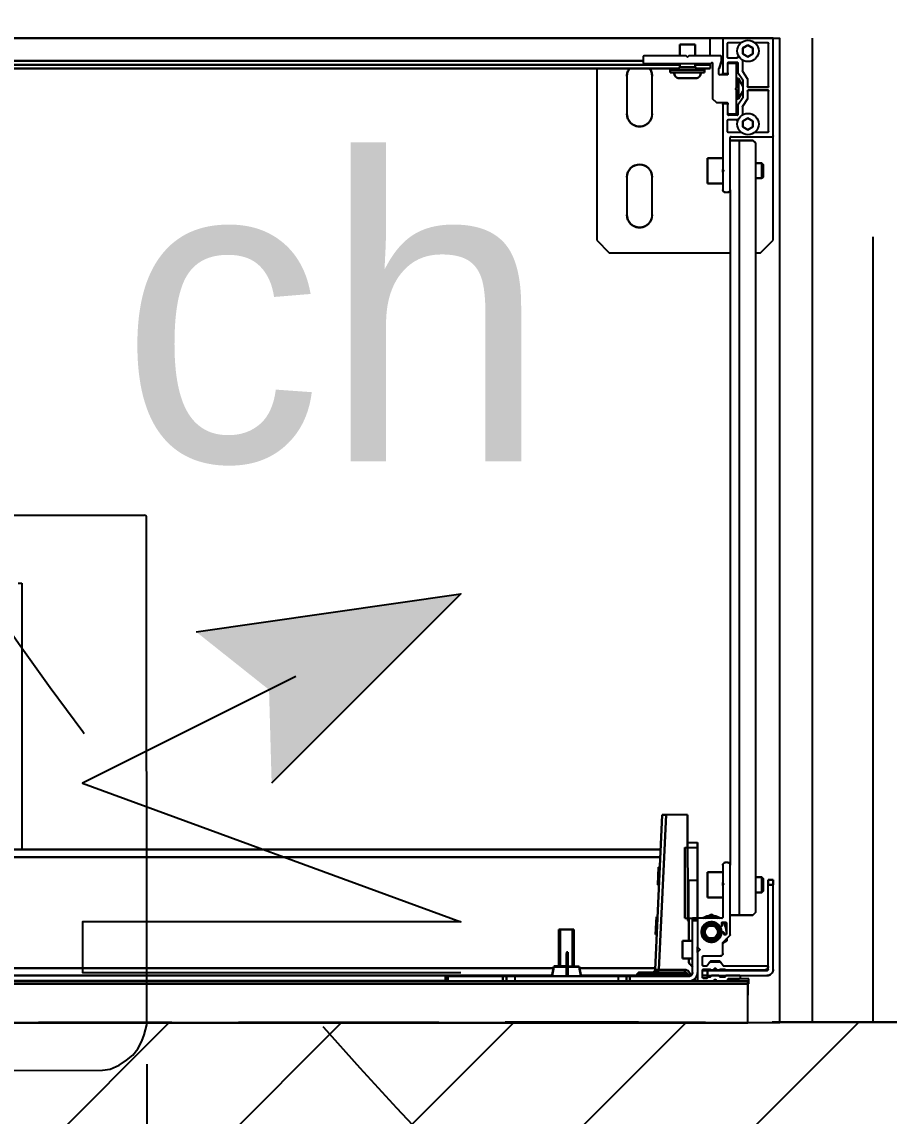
# Model space of a CAD drawing. Header units: centimetres. Extents: x -58072 to 12532, y -30603 to 6224.
# Drawn here: x 11635.64 to 11670.04, y 3155.67 to 3199.04 of the extents above; entities that cross this region are included whole.
import ezdxf

# ---------------------------------------------------------------- set-up
doc = ezdxf.new("R2010")
doc.units = ezdxf.units.CM
for name, pattern in [('ACAD_ISO02W100', [15, 12, -3]), ('Style de ligne -1', [0.41664, 0.20828, -0.20836]), ('VW-01', [0.41656, 0.20828, -0.20828])]:
    doc.linetypes.add(name, pattern=pattern)
for name, color, linetype in [('B Aménagement intérieur', 252, 'Continuous'), ('B Faux plafonds', 252, 'Continuous'), ('B Faux plafonds_Hatch', 9, 'Continuous'), ('B Général', 252, 'Continuous'), ('C ANNOTATIONS-prestations', 252, 'Continuous'), ('D SURFACES-shab', 252, 'Continuous'), ('F REMPLISSAGE-vert clair', 252, 'Continuous'), ('F REMPLISSAGE-vert foncé', 252, 'Continuous'), ('MTI900_Alu', 252, 'Continuous'), ('prlm-CHAUFF', 4, 'Continuous'), ('prlm-MOD', 7, 'Continuous'), ('prlm-VMC', 93, 'Continuous')]:
    doc.layers.add(name, color=color, linetype=linetype)
doc.layers.add('prlm-ELEC-CFO', color=1, linetype='Continuous', lineweight=25)
doc.layers.add('prlm-ZEROPLOT', color=254, linetype='Continuous', plot=False)
doc.layers.get('prlm-CHAUFF').off()
doc.styles.add('prlm-elec-cfo', font='comic.ttf', dxfattribs={"height": 12})
doc.styles.add('prlm-vmc', font='pala.ttf', dxfattribs={"height": 14})

# ---------------------------------------------------------------- blocks, each defined once
blk = doc.blocks.new('B 60.200_wc-2')
at = {"layer": 'B Général', "linetype": 'Continuous'}
for p, q in [((-24.9, 0.1), (24.9, 0.1)), ((25, -20.1), (25, 0))]:
    blk.add_line(p, q, dxfattribs=at)
at = {"layer": 'B Général', "linetype": 'Continuous', "flags": 128}
blk.add_lwpolyline([(-25, -20.1), (-24.9, -20.6), (-24.75, -20.9), (-24.55, -21.2), (-24.3, -21.45), (-23.9, -21.7), (-23.4, -21.85), (-23.15, -21.9), (23.25, -21.9), (23.55, -21.85), (23.9, -21.7), (24.2, -21.5), (24.45, -21.3), (24.65, -21.05), (24.8, -20.75), (24.9, -20.5), (24.95, -20.3), (25, -20.1)], dxfattribs=at)
at = {"layer": 'B Général', "linetype": 'Continuous'}
blk.add_arc((24.9, 0), 0.1, 0, 90, dxfattribs=at)
blk = doc.blocks.new('B 60.Groupe-2-1')
at = {"layer": 'B Général', "xscale": -1, "rotation": 270}
blk.add_blockref('B 60.200_wc-2', (35.5, 7.5), dxfattribs=at)
blk = doc.blocks.new('B 60.WC-plan-PMR')
at = {"layer": 'B Général', "linetype": 'Style de ligne -1', "ltscale": 25.4, "flags": 128}
blk.add_lwpolyline([(-114.5, 112.5), (15.5, 112.5), (15.5, 32.5), (-114.5, 32.5)], close=True, dxfattribs=at)
at = {"layer": 'B Général'}
blk.add_blockref('B 60.Groupe-2-1', (0, 0), dxfattribs=at)
blk = doc.blocks.new('B 60.Groupe-32-1')
at = {"layer": 'B Faux plafonds_Hatch', "linetype": 'Continuous'}
h = blk.add_hatch(dxfattribs=at)
h.set_pattern_fill('F_P__SOFFITE', color=256, style=0, pattern_type=2)
h.set_pattern_definition([(45, (0, 0.2205), (-3.5277778, 3.3072917), [])])
h.paths.add_polyline_path([(11570.694, 3159.389), (11570.694, 3247.389), (11449.443, 3247.389), (11449.443, 2946.479), (11570.694, 2946.479), (11570.694, 3015.479), (11670.694, 3015.479), (11670.694, 3159.389)])
at = {"layer": 'B Faux plafonds', "linetype": 'VW-01', "ltscale": 25.4, "flags": 128}
blk.add_lwpolyline([(11570.694, 3159.389), (11570.694, 3247.389), (11449.443, 3247.389), (11449.443, 2946.479), (11570.694, 2946.479), (11570.694, 3015.479), (11670.694, 3015.479), (11670.694, 3159.389)], close=True, dxfattribs=at)
at = {"layer": 'B Général', "linetype": 'Continuous'}
for p, q in [((11575.694, 3198.389), (11665.694, 3198.389)), ((11665.694, 3198.389), (11665.694, 3159.389))]:
    blk.add_line(p, q, dxfattribs=at)
at = {"layer": 'D SURFACES-shab', "lineweight": 18, "flags": 128}
blk.add_lwpolyline([(11575.697, 3015.469), (11575.697, 3159.379), (11670.694, 3159.389), (11670.694, 3247.389), (11934.694, 3247.389), (11934.694, 3015.479)], close=True, dxfattribs=at)
at = {"layer": 'F REMPLISSAGE-vert clair'}
for p, q in [((11666.994, 3198.389), (11666.994, 3159.389)), ((11669.394, 3198.389), (11669.394, 3159.389))]:
    blk.add_line(p, q, dxfattribs=at)
at = {"layer": 'F REMPLISSAGE-vert foncé', "linetype": 'Continuous'}
for p, q in [((11575.694, 3198.389), (11665.694, 3198.389)), ((11665.694, 3198.389), (11665.694, 3159.389))]:
    blk.add_line(p, q, dxfattribs=at)
at = {"layer": 'F REMPLISSAGE-vert foncé'}
for p, q in [((11666.994, 3198.389), (11666.994, 3159.389)), ((11669.394, 3198.389), (11669.394, 3159.389))]:
    blk.add_line(p, q, dxfattribs=at)
at = {"layer": 'B Général', "xscale": -1, "rotation": 270.0082574151275}
blk.add_blockref('B 60.WC-plan-PMR', (11608.099, 3143.883), dxfattribs=at)
blk = doc.blocks.new('B 60.G 100_80')
at = {"layer": 'B Général', "linetype": 'Continuous'}
blk.add_line((48.52, 43.75), (48.52, -43.75), dxfattribs=at)
at = {"layer": 'B Général', "linetype": 'Continuous', "flags": 128}
blk.add_lwpolyline([(9.5, -45), (9.5, 45), (48.52, 45), (48.52, -45)], close=True, dxfattribs=at)
at = {"layer": 'C ANNOTATIONS-prestations'}
for p, q in [((9.5, 44.75), (9.5, 44.72)), ((9.53, 44.75), (9.5, 44.75)), ((9.5, 44.72), (9.5, 42.78)), ((13.37, 44.75), (9.53, 44.75)), ((17.5, 44.75), (13.37, 44.75)), ((13.4, 43.08), (13.4, 44.72)), ((18, 44.25), (17.5, 44.75)), ((43.05, 44.75), (42.85, 44.75)), ((42.85, 44.75), (42.85, 44.55)), ((46.4, 44.75), (43.05, 44.75)), ((43.05, 44.55), (43.05, 44.75)), ((9.68, 44.54), (9.68, 44.033)), ((11.41, 44.57), (9.71, 44.57)), ((11.44, 43.76), (11.44, 44.54)), ((11.56, 44.54), (11.56, 43.76)), ((13.19, 44.57), (11.59, 44.57)), ((13.22, 44.033), (13.22, 44.54)), ((14.45, 44.3), (14.5, 44.35)), ((15.05, 44.3), (14.45, 44.3)), ((14.45, 44.05), (14.45, 44.3)), ((14.5, 44.35), (15, 44.35)), ((15, 44.35), (15.05, 44.3)), ((15.05, 44.3), (15.05, 44.05)), ((18, 44.05), (18, 44.25)), ((42.75, 44.3), (42.8, 44.35)), ((43.35, 44.3), (42.75, 44.3)), ((42.75, 44.05), (42.75, 44.3)), ((42.8, 44.35), (43.3, 44.35)), ((42.85, 44.55), (43.05, 44.55)), ((46.4, 44.55), (43.05, 44.55)), ((43.3, 44.35), (43.35, 44.3)), ((43.35, 44.3), (43.35, 44.05)), ((46.27, 44.52), (46.27, 42.791)), ((46.32, 44.55), (46.3, 44.55)), ((46.42, 42.855), (46.42, 44.45)), ((46.45, 42.15), (46.45, 44.5)), ((46.65, 42.15), (46.65, 44.5)), ((9.885, 43.95), (9.769, 43.75)), ((10.115, 43.95), (9.885, 43.95)), ((10.231, 43.75), (10.115, 43.95)), ((12.785, 43.95), (12.669, 43.75)), ((13.015, 43.95), (12.785, 43.95)), ((13.131, 43.75), (13.015, 43.95)), ((13.55, 43.95), (13.65, 44.05)), ((13.55, 43.4), (13.55, 43.95)), ((13.65, 44.05), (44.15, 44.05)), ((44.15, 44.05), (44.25, 43.95)), ((44.25, 43.4), (44.25, 43.95)), ((9.68, 43.467), (9.68, 42.96)), ((9.769, 43.75), (9.885, 43.55)), ((9.885, 43.55), (10.115, 43.55)), ((10.115, 43.55), (10.231, 43.75)), ((10.364, 43.53), (10.786, 43.53)), ((10.803, 43.535), (11.088, 43.725)), ((10.858, 43.355), (11.142, 43.545)), ((11.1, 43.377), (11.4, 43.55)), ((11.9, 43.377), (11.1, 43.377)), ((11.1, 43.3), (11.1, 43.377)), ((11.105, 43.73), (11.41, 43.73)), ((11.159, 43.55), (11.841, 43.55)), ((11.177, 43.3), (11.177, 43.421)), ((11.59, 43.73), (11.904, 43.73)), ((11.6, 43.55), (11.9, 43.377)), ((11.823, 43.3), (11.823, 43.421)), ((11.858, 43.545), (12.15, 43.35)), ((11.9, 43.377), (11.9, 43.3)), ((11.904, 43.73), (12.197, 43.535)), ((12.214, 43.53), (12.536, 43.53)), ((12.669, 43.75), (12.785, 43.55)), ((12.785, 43.55), (13.015, 43.55)), ((13.015, 43.55), (13.131, 43.75)), ((13.22, 42.96), (13.22, 43.467)), ((13.55, 43.05), (13.55, 43.4)), ((13.55, 43.4), (44.25, 43.4)), ((44.25, 43.05), (44.25, 43.4)), ((46.65, 43.42), (46.65, 42.885)), ((46.74, 43.45), (46.68, 43.45)), ((46.97, 43.78), (46.77, 43.78)), ((46.77, 43.78), (46.77, 42.98)), ((46.77, 42.98), (46.77, 43.42)), ((46.87, 43.75), (46.87, -43.75)), ((46.97, 43.75), (46.87, 43.75)), ((46.97, 43.75), (46.97, 43.78)), ((46.97, -43.75), (46.97, 43.75)), ((46.97, 43.75), (47.42, 43.75)), ((48.52, 43.75), (47.42, 43.75)), ((10.27, 42.96), (10.27, 43.307)), ((10.45, 42.98), (10.45, 43.32)), ((10.48, 43.35), (10.841, 43.35)), ((10.87, 42.95), (10.48, 42.95)), ((10.5, 43.27), (10.5, 42.98)), ((11.45, 43.3), (10.53, 43.3)), ((10.87, 42.95), (10.92, 42.95)), ((11.5, 43.25), (11.45, 43.3)), ((11.55, 43.3), (11.5, 43.25)), ((12.47, 43.3), (11.55, 43.3)), ((12.08, 42.95), (12.13, 42.95)), ((12.52, 42.95), (12.13, 42.95)), ((12.15, 43.35), (12.52, 43.35)), ((12.5, 42.98), (12.5, 43.27)), ((12.55, 43.32), (12.55, 42.98)), ((12.73, 43.28), (12.73, 42.96)), ((15.5, 43.05), (13.43, 43.05)), ((15.5, 43.05), (42.27, 43.05)), ((15.6, 42.85), (15.6, 42.95)), ((18, 38.25), (18, 43.05)), ((42.17, 42.95), (42.17, 42.85)), ((45.028, 43.05), (42.27, 43.05)), ((45.321, 42.769), (45.049, 43.041)), ((46.77, 42.98), (46.87, 42.98)), ((46.84, 42.95), (46.8, 42.95)), ((9.5, 42.78), (9.5, 42.25)), ((9.53, 42.75), (10.87, 42.75)), ((9.71, 42.93), (10.24, 42.93)), ((10.2, 42.67), (10.2, 41.4)), ((10.23, 42.7), (10.395, 42.7)), ((10.405, 42.699), (10.695, 42.602)), ((10.92, 42.6), (10.705, 42.6)), ((10.9, 42.78), (10.9, 42.92)), ((10.95, 42.92), (10.95, 42.63)), ((12.05, 42.5), (11.9, 42.35)), ((12.05, 42.5), (12.05, 42.92)), ((12.1, 42.92), (12.1, 42.78)), ((12.13, 42.75), (14.7, 42.75)), ((12.76, 42.93), (13.19, 42.93)), ((14.25, 42.15), (14.25, 42.75)), ((14.7, 42.75), (14.729, 42.779)), ((14.8, 42.75), (14.7, 42.75)), ((14.771, 42.779), (14.8, 42.75)), ((14.8, 42.75), (15.5, 42.75)), ((15.25, 42.75), (15.25, 42.15)), ((42.27, 42.75), (42.958, 42.75)), ((42.55, 42.15), (42.55, 42.75)), ((43.082, 42.75), (42.958, 42.75)), ((42.979, 42.759), (42.999, 42.779)), ((43.041, 42.779), (43.061, 42.759)), ((43.082, 42.75), (44.34, 42.75)), ((43.55, 42.75), (43.55, 42.15)), ((44.37, 42.72), (44.37, 41.78)), ((44.566, 42.9), (44.54, 42.854)), ((44.54, 42.74), (44.54, 42.87)), ((44.57, 42.9), (44.99, 42.9)), ((44.68, 42.71), (44.57, 42.71)), ((44.71, 42.657), (44.71, 42.68)), ((44.92, 42.76), (44.92, 42.729)), ((44.99, 42.79), (44.95, 42.79)), ((45.02, 42.87), (45.02, 42.82)), ((45.27, 42.906), (45.184, 42.906)), ((45.328, 42.806), (45.27, 42.906)), ((45.77, 42.76), (45.342, 42.76)), ((45.87, 41.98), (45.87, 42.66)), ((46.07, 42.63), (46.09, 42.65)), ((46.07, 42.27), (46.07, 42.63)), ((46.07, 42.607), (46.12, 42.607)), ((46.09, 42.25), (46.09, 42.65)), ((46.09, 42.65), (46.12, 42.65)), ((46.12, 42.654), (46.12, 42.246)), ((46.257, 42.766), (46.133, 42.679)), ((46.371, 42.471), (46.42, 42.521)), ((46.4, 42.653), (46.4, 42.827)), ((46.4, 42.65), (46.45, 42.65)), ((46.4, 42.607), (46.45, 42.607)), ((46.42, 42.521), (46.42, 42.625)), ((46.65, 42.595), (46.65, 42.31)), ((46.661, 42.651), (46.7, 42.69)), ((46.661, 42.618), (46.661, 42.651)), ((46.7, 42.826), (46.7, 42.654)), ((46.821, 42.471), (46.87, 42.521)), ((9.5, 42.25), (9.5, -42.25)), ((10.2, 42.25), (9.5, 42.25)), ((10.5, 42.35), (11.9, 42.35)), ((10.5, 39.63), (10.5, 42.29)), ((10.55, 42.25), (10.5, 42.25)), ((10.55, 42.25), (10.55, 41.65)), ((10.55, 42.25), (10.7, 42.25)), ((10.7, 42.25), (10.7, 41.7)), ((15.25, 42.15), (14.25, 42.15)), ((43.55, 42.15), (42.55, 42.15)), ((44.278, 42.4), (44.22, 42.3)), ((44.22, 42.3), (44.278, 42.2)), ((46.07, 42.293), (46.12, 42.293)), ((46.09, 42.25), (46.07, 42.27)), ((46.12, 42.25), (46.09, 42.25)), ((46.133, 42.221), (46.257, 42.134)), ((46.27, 42.109), (46.27, 41.98)), ((46.42, 42.379), (46.371, 42.429)), ((46.4, 42.293), (46.45, 42.293)), ((46.4, 42.252), (46.4, 41.98)), ((46.45, 42.25), (46.4, 42.25)), ((46.42, 42.28), (46.42, 42.379)), ((46.65, 42.15), (46.45, 42.15)), ((46.45, 42.15), (46.45, 41.95)), ((46.65, 41.95), (46.65, 42.15)), ((46.661, 42.25), (46.661, 42.287)), ((46.7, 42.21), (46.661, 42.25)), ((46.7, 42.251), (46.7, 42.15)), ((46.7, 42.15), (46.72, 42.15)), ((46.75, 42.12), (46.75, 41.98)), ((46.87, 42.379), (46.821, 42.429)), ((46.835, 42.414), (46.835, 42.486)), ((9.75, 41.65), (9.75, 41.05)), ((9.75, 41.65), (10.2, 41.65)), ((10.5, 41.65), (10.65, 41.65)), ((10.65, 41.65), (10.75, 41.75)), ((10.65, 41.05), (10.65, 41.65)), ((10.7, 42.03), (10.75, 42.03)), ((10.75, 42.03), (10.75, 40.67)), ((10.75, 42.03), (10.85, 42.03)), ((10.85, 42.03), (10.85, 40.67)), ((11.08, 41.675), (11.08, 41.025)), ((41.57, 41.75), (41.37, 41.75)), ((41.37, 41.354), (41.37, 41.75)), ((42.87, 41.75), (41.57, 41.75)), ((41.57, 41.25), (41.57, 41.75)), ((44.37, 41.75), (42.87, 41.75)), ((42.87, 41.4), (42.87, 41.75)), ((44.4, 41.75), (44.37, 41.75)), ((44.37, 41.75), (44.37, 41.55)), ((44.4, 41.75), (45.508, 41.75)), ((44.47, 41.55), (44.47, 41.75)), ((45.114, 41.95), (44.726, 41.95)), ((45.732, 41.75), (45.508, 41.75)), ((45.529, 41.759), (45.599, 41.829)), ((45.641, 41.829), (45.711, 41.759)), ((45.732, 41.75), (46.84, 41.75)), ((46.24, 41.95), (45.9, 41.95)), ((46.72, 41.95), (46.43, 41.95)), ((46.87, 41.65), (46.765, 41.65)), ((46.87, 41.75), (46.84, 41.75)), ((10.25, 41.35), (10.2, 41.4)), ((10.2, 41.3), (10.25, 41.35)), ((10.2, 41.3), (10.2, 39.63)), ((40.27, 41.351), (44.47, 41.36)), ((40.27, 41.351), (40.27, 40.5)), ((44.37, 41.25), (41.57, 41.25)), ((44.37, 41.4), (42.87, 41.4)), ((44.37, 41.4), (44.37, 41.55)), ((44.37, 41.55), (44.47, 41.55)), ((44.37, 41.25), (44.37, 41.4)), ((45.27, 41.4), (44.37, 41.4)), ((46.52, 41.55), (44.47, 41.55)), ((44.47, 41.36), (44.472, 41.4)), ((45.27, 41.15), (45.27, 41.55)), ((45.97, 41.55), (45.97, 41.15)), ((46.067, 41.4), (45.97, 41.4)), ((46.42, 41.25), (46.42, 40.221)), ((46.52, 41.25), (46.42, 41.25)), ((46.52, 41.25), (46.52, 41.05)), ((46.67, 41.35), (46.62, 41.35)), ((46.62, 41.05), (46.62, 41.35)), ((46.67, 39.067), (46.67, 41.4)), ((10.2, 41.05), (9.75, 41.05)), ((10.65, 41.05), (10.5, 41.05)), ((10.55, 41.05), (10.55, -41.05)), ((10.75, 40.95), (10.65, 41.05)), ((10.7, 41), (10.7, -41)), ((45.97, 41.15), (45.27, 41.15)), ((46.52, 41.05), (46.52, 39.65)), ((46.52, 41.05), (46.62, 41.05)), ((46.62, 41.05), (46.67, 41.05)), ((46.62, 39.65), (46.62, 41.05)), ((10.75, 40.67), (10.7, 40.67)), ((10.85, 40.67), (10.75, 40.67)), ((46.42, 40.221), (40.27, 40.5)), ((40.27, 40.5), (40.27, 40.35)), ((40.27, 40.35), (46.413, 40.071)), ((12.5, 39.95), (11, 39.95)), ((16.5, 39.95), (15, 39.95)), ((41.65, 2.775), (41.65, 40.287)), ((41.95, 2.775), (41.95, 40.274)), ((42.354, 40.205), (42.357, 40.255)), ((42.354, 40.205), (43.056, 40.173)), ((43.058, 40.223), (43.056, 40.173)), ((44.316, 40.116), (44.319, 40.166)), ((44.316, 40.116), (45.018, 40.084)), ((45.02, 40.134), (45.018, 40.084)), ((46.35, 37.066), (46.35, 40.074)), ((46.413, 40.071), (46.42, 40.221)), ((46.413, 40.071), (46.425, 40.07)), ((46.425, 40.22), (46.42, 40.221)), ((10.23, 39.6), (10.47, 39.6)), ((10.4, 39.6), (10.4, -39.6)), ((46.52, 39.65), (46.52, 39.45)), ((46.52, 39.65), (46.62, 39.65)), ((46.67, 39.65), (46.62, 39.65)), ((46.62, 39.35), (46.62, 39.65)), ((46.62, 39.35), (46.67, 39.35)), ((46.65, 39.35), (46.65, 37.126)), ((46.87, 39.067), (46.67, 39.067)), ((46.67, 39.067), (46.67, 38.932)), ((11, 38.95), (12.5, 38.95)), ((15, 38.95), (16.5, 38.95)), ((46.67, 38.932), (46.67, 38.6)), ((46.67, 38.932), (46.87, 38.932)), ((46.67, 38.6), (46.67, 34.5)), ((46.67, 38.6), (46.87, 38.6)), ((17.5, 37.75), (18, 38.25)), ((10.7, 37.75), (17.5, 37.75)), ((46.27, 37.05), (46.67, 37.13)), ((46.27, 36.6), (46.27, 37.05)), ((44.82, 36.85), (44.82, 36.25)), ((44.82, 36.85), (46.27, 36.85)), ((46.27, 36.789), (44.82, 36.789)), ((45.725, 36.6), (45.725, 36.55)), ((45.725, 36.6), (45.861, 36.6)), ((45.725, 36.55), (45.861, 36.55)), ((45.861, 36.6), (45.861, 36.55)), ((45.861, 36.6), (46.67, 36.6)), ((45.861, 36.55), (46.67, 36.55)), ((46.27, 36.55), (46.27, 36.05)), ((46.27, 36.311), (44.82, 36.311)), ((46.27, 36.25), (44.82, 36.25)), ((46.67, 35.97), (46.27, 36.05)), ((46.35, 2.6), (46.35, 36.034)), ((46.65, 35.974), (46.65, 2.5)), ((46.67, 34.5), (46.87, 34.5)), ((46.67, 34.5), (46.67, 34.168)), ((46.87, 34.168), (46.67, 34.168)), ((46.67, 34.168), (46.67, 34.033)), ((46.67, 31.85), (46.67, 34.033)), ((46.67, 34.033), (46.87, 34.033)), ((46.67, 31.85), (46.67, 31.75)), ((46.87, 31.85), (46.67, 31.85)), ((46.67, 31.75), (46.87, 31.75)), ((46.85, 31.75), (46.85, 2.433)), ((31.1, 14.95), (41.65, 14.95)), ((31.1, 14.8), (31.1, 14.95))]:
    blk.add_line(p, q, dxfattribs=at)
at = {"layer": 'C ANNOTATIONS-prestations', "flags": 128}
for points in [[(9.5, 44.72, -0.198912), (9.509, 44.741, -0.198912), (9.53, 44.75)], [(13.37, 44.75, -0.198912), (13.391, 44.741, -0.198912), (13.4, 44.72)], [(46.4, 44.75, -0.198912), (46.577, 44.677, -0.198912), (46.65, 44.5)], [(9.68, 44.54, -0.198912), (9.689, 44.561, -0.198912), (9.71, 44.57)], [(11.41, 44.57, -0.198912), (11.431, 44.561, -0.198912), (11.44, 44.54)], [(11.56, 44.54, -0.198912), (11.569, 44.561, -0.198912), (11.59, 44.57)], [(13.19, 44.57, -0.198912), (13.211, 44.561, -0.198912), (13.22, 44.54)], [(46.27, 44.52, -0.198912), (46.279, 44.541, -0.198912), (46.3, 44.55)], [(46.32, 44.55, -0.198912), (46.391, 44.521, -0.198912), (46.42, 44.45)], [(46.4, 44.55, -0.198912), (46.435, 44.535, -0.198912), (46.45, 44.5)], [(9.68, 44.03, -0.01196), (9.68, 44.031, -0.01196), (9.68, 44.033)], [(13.22, 44.033, -0.01196), (13.22, 44.031, -0.01196), (13.22, 44.03)], [(9.68, 43.467, -0.01196), (9.68, 43.469, -0.01196), (9.68, 43.47)], [(10.225, 43.39, -0.123554), (10.258, 43.354, -0.123554), (10.27, 43.307)], [(10.803, 43.535, -0.073633), (10.795, 43.531, -0.073633), (10.786, 43.53)], [(11.088, 43.725, -0.073633), (11.096, 43.729, -0.073633), (11.105, 43.73)], [(11.142, 43.545, -0.073633), (11.15, 43.549, -0.073633), (11.159, 43.55)], [(11.44, 43.76, -0.198912), (11.431, 43.739, -0.198912), (11.41, 43.73)], [(11.59, 43.73, -0.198912), (11.569, 43.739, -0.198912), (11.56, 43.76)], [(11.841, 43.55, -0.073633), (11.85, 43.549, -0.073633), (11.858, 43.545)], [(12.214, 43.53, -0.073633), (12.205, 43.531, -0.073633), (12.197, 43.535)], [(13.22, 43.47, -0.01196), (13.22, 43.469, -0.01196), (13.22, 43.467)], [(46.65, 43.42, -0.198912), (46.659, 43.441, -0.198912), (46.68, 43.45)], [(46.74, 43.45, -0.198912), (46.761, 43.441, -0.198912), (46.77, 43.42)], [(9.71, 42.93, -0.198912), (9.689, 42.939, -0.198912), (9.68, 42.96)], [(10.27, 42.96, -0.198912), (10.261, 42.939, -0.198912), (10.24, 42.93)], [(10.45, 43.32, -0.198912), (10.459, 43.341, -0.198912), (10.48, 43.35)], [(10.48, 42.95, -0.198912), (10.459, 42.959, -0.198912), (10.45, 42.98)], [(10.5, 43.27, -0.198912), (10.509, 43.291, -0.198912), (10.53, 43.3)], [(10.53, 42.95, -0.198912), (10.509, 42.959, -0.198912), (10.5, 42.98)], [(10.858, 43.355, -0.073633), (10.85, 43.351, -0.073633), (10.841, 43.35)], [(10.87, 42.95, -0.198912), (10.891, 42.941, -0.198912), (10.9, 42.92)], [(10.92, 42.95, -0.198912), (10.941, 42.941, -0.198912), (10.95, 42.92)], [(12.05, 42.92, -0.198912), (12.059, 42.941, -0.198912), (12.08, 42.95)], [(12.1, 42.92, -0.198912), (12.109, 42.941, -0.198912), (12.13, 42.95)], [(12.47, 43.3, -0.198912), (12.491, 43.291, -0.198912), (12.5, 43.27)], [(12.5, 42.98, -0.198912), (12.491, 42.959, -0.198912), (12.47, 42.95)], [(12.52, 43.35, -0.198912), (12.541, 43.341, -0.198912), (12.55, 43.32)], [(12.55, 42.98, -0.198912), (12.541, 42.959, -0.198912), (12.52, 42.95)], [(12.73, 43.28, -0.095961), (12.737, 43.318, -0.095961), (12.758, 43.35)], [(12.76, 42.93, -0.198912), (12.739, 42.939, -0.198912), (12.73, 42.96)], [(13.22, 42.96, -0.198912), (13.211, 42.939, -0.198912), (13.19, 42.93)], [(13.43, 43.05, -0.198912), (13.409, 43.059, -0.198912), (13.4, 43.08)], [(15.5, 43.05, -0.198912), (15.571, 43.021, -0.198912), (15.6, 42.95)], [(42.17, 42.95, -0.198912), (42.199, 43.021, -0.198912), (42.27, 43.05)], [(45.028, 43.05, -0.098491), (45.039, 43.048, -0.098491), (45.049, 43.041)], [(46.8, 42.95, -0.198912), (46.779, 42.959, -0.198912), (46.77, 42.98)], [(46.84, 42.95, -0.198912), (46.861, 42.941, -0.198912), (46.87, 42.92)], [(9.53, 42.75, -0.198912), (9.509, 42.759, -0.198912), (9.5, 42.78)], [(10.2, 42.67, -0.198912), (10.209, 42.691, -0.198912), (10.23, 42.7)], [(10.395, 42.7, -0.040241), (10.4, 42.7, -0.040241), (10.405, 42.699)], [(10.705, 42.6, -0.040241), (10.7, 42.6, -0.040241), (10.695, 42.602)], [(10.9, 42.78, -0.198912), (10.891, 42.759, -0.198912), (10.87, 42.75)], [(10.95, 42.63, -0.198912), (10.941, 42.609, -0.198912), (10.92, 42.6)], [(12.13, 42.75, -0.198912), (12.109, 42.759, -0.198912), (12.1, 42.78)], [(14.729, 42.779, -0.198912), (14.75, 42.788, -0.198912), (14.771, 42.779)], [(15.6, 42.85, -0.198912), (15.571, 42.779, -0.198912), (15.5, 42.75)], [(42.27, 42.75, -0.198912), (42.199, 42.779, -0.198912), (42.17, 42.85)], [(42.979, 42.759, -0.098491), (42.969, 42.752, -0.098491), (42.958, 42.75)], [(42.999, 42.779, -0.198912), (43.02, 42.788, -0.198912), (43.041, 42.779)], [(43.082, 42.75, -0.098491), (43.071, 42.752, -0.098491), (43.061, 42.759)], [(44.37, 41.954, -0.14145), (44.27, 42.3, -0.14145), (44.37, 42.646)], [(44.37, 42.06, -0.103148), (44.32, 42.3, -0.103148), (44.37, 42.54)], [(44.34, 42.75, -0.198912), (44.361, 42.741, -0.198912), (44.37, 42.72)], [(44.948, 42.699, -0.366532), (45.318, 42.338, -0.366532), (45.023, 41.914, -0.366532), (44.556, 42.135, -0.366532), (44.697, 42.632)], [(44.54, 42.87, -0.198912), (44.549, 42.891, -0.198912), (44.57, 42.9)], [(44.54, 42.764, -0.104675), (44.761, 42.879, -0.104675), (45.009, 42.893)], [(44.54, 42.827, -0.02871), (44.603, 42.867, -0.02871), (44.67, 42.9)], [(44.57, 42.71, -0.198912), (44.549, 42.719, -0.198912), (44.54, 42.74)], [(44.68, 42.71, -0.198912), (44.701, 42.701, -0.198912), (44.71, 42.68)], [(44.697, 42.632, -0.082935), (44.817, 42.687, -0.082935), (44.948, 42.699)], [(44.71, 42.657, -0.122946), (44.706, 42.643, -0.122946), (44.697, 42.632)], [(44.92, 42.76, -0.198912), (44.929, 42.781, -0.198912), (44.95, 42.79)], [(44.948, 42.699, -0.189855), (44.928, 42.709, -0.189855), (44.92, 42.729)], [(44.99, 42.9, -0.198912), (45.011, 42.891, -0.198912), (45.02, 42.87)], [(45.02, 42.82, -0.198912), (45.011, 42.799, -0.198912), (44.99, 42.79)], [(45.207, 42.883, -0.041018), (45.298, 42.829, -0.041018), (45.379, 42.76)], [(45.342, 42.76, -0.098491), (45.331, 42.762, -0.098491), (45.321, 42.769)], [(45.77, 42.76, -0.198912), (45.841, 42.731, -0.198912), (45.87, 42.66)], [(46.12, 42.654, -0.120588), (46.123, 42.668, -0.120588), (46.133, 42.679)], [(46.27, 42.791, -0.120588), (46.267, 42.777, -0.120588), (46.257, 42.766)], [(46.4, 42.827, -0.155096), (46.406, 42.844, -0.155096), (46.42, 42.855)], [(46.42, 42.625, -0.155096), (46.406, 42.636, -0.155096), (46.4, 42.653)], [(46.675, 42.855, -0.17724), (46.657, 42.866, -0.17724), (46.65, 42.885)], [(46.661, 42.651, -0.013224), (46.655, 42.65, -0.013224), (46.65, 42.65)], [(46.65, 42.595, -0.17724), (46.657, 42.614, -0.17724), (46.675, 42.625)], [(46.675, 42.855, -0.17724), (46.693, 42.845, -0.17724), (46.7, 42.826)], [(46.7, 42.654, -0.17724), (46.693, 42.635, -0.17724), (46.675, 42.625)], [(10.5, 42.29, -0.414214), (10.47, 42.32, -0.414214), (10.5, 42.35)], [(46.133, 42.221, -0.120588), (46.123, 42.232, -0.120588), (46.12, 42.246)], [(46.257, 42.134, -0.120588), (46.267, 42.123, -0.120588), (46.27, 42.109)], [(46.371, 42.429, -0.198912), (46.362, 42.45, -0.198912), (46.371, 42.471)], [(46.4, 42.252, -0.155096), (46.406, 42.269, -0.155096), (46.42, 42.28)], [(46.675, 42.28, -0.17724), (46.657, 42.291, -0.17724), (46.65, 42.31)], [(46.65, 42.25, -0.013224), (46.655, 42.25, -0.013224), (46.661, 42.25)], [(46.675, 42.28, -0.17724), (46.693, 42.27, -0.17724), (46.7, 42.251)], [(46.72, 42.15, -0.198912), (46.741, 42.141, -0.198912), (46.75, 42.12)], [(46.821, 42.429, -0.198912), (46.812, 42.45, -0.198912), (46.821, 42.471)], [(10.85, 41.873, -0.218554), (11.01, 41.827, -0.218554), (11.08, 41.675)], [(10.85, 41.874, -0.003145), (10.853, 41.874, -0.003145), (10.855, 41.874)], [(44.4, 41.75, -0.198912), (44.379, 41.759, -0.198912), (44.37, 41.78)], [(45.529, 41.759, -0.098491), (45.519, 41.752, -0.098491), (45.508, 41.75)], [(45.599, 41.829, -0.198912), (45.62, 41.838, -0.198912), (45.641, 41.829)], [(45.732, 41.75, -0.098491), (45.721, 41.752, -0.098491), (45.711, 41.759)], [(45.9, 41.95, -0.198912), (45.879, 41.959, -0.198912), (45.87, 41.98)], [(46.27, 41.98, -0.198912), (46.261, 41.959, -0.198912), (46.24, 41.95)], [(46.43, 41.95, -0.198912), (46.409, 41.959, -0.198912), (46.4, 41.98)], [(46.52, 41.75, -0.198912), (46.767, 41.648, -0.198912), (46.87, 41.4)], [(46.75, 41.98, -0.198912), (46.741, 41.959, -0.198912), (46.72, 41.95)], [(46.87, 41.78, -0.198912), (46.861, 41.759, -0.198912), (46.84, 41.75)], [(46.22, 41.472, -0.109774), (46.151, 41.419, -0.109774), (46.067, 41.4)], [(46.22, 41.472, -0.028434), (46.259, 41.513, -0.028434), (46.302, 41.55)], [(46.42, 41.25, -0.227222), (46.495, 41.406, -0.227222), (46.663, 41.445)], [(46.52, 41.55, -0.198912), (46.626, 41.506, -0.198912), (46.67, 41.4)], [(46.52, 41.25, -0.198912), (46.549, 41.321, -0.198912), (46.62, 41.35)], [(11.08, 41.025, -0.218554), (11.01, 40.873, -0.218554), (10.85, 40.827)], [(10.855, 40.827, -0.003145), (10.853, 40.826, -0.003145), (10.85, 40.826)], [(10.7, 39.85, -0.080612), (10.842, 39.924, -0.080612), (11, 39.95)], [(12.5, 39.95, -0.414214), (13, 39.45, -0.414214), (12.5, 38.95)], [(15, 38.95, -0.414214), (14.5, 39.45, -0.414214), (15, 39.95)], [(16.5, 39.95, -0.414214), (17, 39.45, -0.414214), (16.5, 38.95)], [(46.425, 40.07, -0.193016), (46.492, 40.04, -0.193016), (46.52, 39.97)], [(10.23, 39.6, -0.198912), (10.209, 39.609, -0.198912), (10.2, 39.63)], [(10.5, 39.63, -0.198912), (10.491, 39.609, -0.198912), (10.47, 39.6)], [(11, 38.95, -0.080612), (10.842, 38.976, -0.080612), (10.7, 39.05)], [(46.62, 39.35, -0.198912), (46.549, 39.379, -0.198912), (46.52, 39.45)]]:
    blk.add_lwpolyline(points, format="xyb", dxfattribs=at)
at = {"layer": 'C ANNOTATIONS-prestations'}
for centre, radius in [((10, 43.75), 0.425), ((12.9, 43.75), 0.425), ((44.92, 42.3), 0.35), ((44.92, 42.3), 0.3), ((44.92, 42.3), 0.25)]:
    blk.add_circle(centre, radius, dxfattribs=at)
for points, knots in [([(46.425, 40.07), (46.424, 40.07), (46.424, 40.071), (46.424, 40.072), (46.423, 40.074), (46.422, 40.083), (46.422, 40.103), (46.422, 40.13), (46.423, 40.182), (46.424, 40.218), (46.424, 40.219), (46.425, 40.22)], [0, 0, 0, 1, 2, 3, 4, 5, 6, 7, 8, 8, 9, 9, 9]), ([(46.425, 40.22), (46.425, 40.22), (46.437, 40.218), (46.454, 40.206), (46.467, 40.191), (46.48, 40.171), (46.491, 40.146), (46.501, 40.117), (46.513, 40.068), (46.52, 40.004), (46.52, 39.975), (46.52, 39.972), (46.52, 39.97)], [0, 0, 0, 1, 2, 3, 4, 5, 6, 7, 8, 9, 9, 10, 10, 10])]:
    blk.add_open_spline(points, degree=2, knots=knots, dxfattribs=at)
blk = doc.blocks.new('B 60.MTI900_Alu_390')
at = {"layer": 'MTI900_Alu', "color": 1, "linetype": 'Continuous'}
for p, q in [((-4.225, 0), (4.225, 0)), ((4.278, 0), (4.225, 0)), ((4.225, -0.07), (4.225, 0)), ((4.472, 0), (4.278, 0)), ((4.475, 0), (4.472, 0)), ((4.475, -0.003), (4.475, 0)), ((4.105, -0.025), (4.165, -0.025)), ((4.105, -0.025), (4.105, -0.07)), ((4.165, -0.07), (4.165, -0.025)), ((4.275, -0.003), (4.275, -0.137)), ((4.293, -0.021), (4.293, -0.074)), ((4.3467, -0.018), (4.296, -0.018)), ((4.355, -0.0385), (4.375, -0.0269)), ((4.355, -0.0615), (4.355, -0.0385)), ((4.375, -0.0269), (4.395, -0.0385)), ((4.395, -0.0385), (4.395, -0.0615)), ((4.454, -0.018), (4.4033, -0.018)), ((4.457, -0.191), (4.457, -0.021)), ((4.475, -0.387), (4.475, -0.003)), ((3.96, -0.073), (3.96, -0.097)), ((4.13, -0.07), (3.963, -0.07)), ((4.135, -0.075), (4.13, -0.07)), ((4.14, -0.07), (4.135, -0.075)), ((4.267, -0.07), (4.14, -0.07)), ((4.27, -0.0895), (4.27, -0.073)), ((4.296, -0.077), (4.3306, -0.077)), ((4.353, -0.0864), (4.353, -0.1286)), ((4.375, -0.0731), (4.355, -0.0615)), ((4.395, -0.0615), (4.375, -0.0731)), ((-4.105, -0.105), (4.105, -0.105)), ((-4.1, -0.12), (4.1, -0.12)), ((-3.96, -0.09), (3.96, -0.09)), ((3.775, -0.12), (3.775, -0.8)), ((3.963, -0.1), (4.229, -0.1)), ((4.067, -0.12), (4.067, -0.125)), ((4.067, -0.125), (4.203, -0.125)), ((4.067, -0.125), (4.067, -0.135)), ((4.105, -0.115), (4.095, -0.125)), ((4.105, -0.1), (4.105, -0.115)), ((4.165, -0.115), (4.105, -0.115)), ((4.165, -0.115), (4.165, -0.1)), ((4.165, -0.105), (4.225, -0.105)), ((4.175, -0.125), (4.165, -0.115)), ((4.17, -0.12), (4.225, -0.12)), ((4.203, -0.125), (4.203, -0.12)), ((4.203, -0.135), (4.203, -0.125)), ((4.225, -0.105), (4.225, -0.1)), ((4.225, -0.105), (4.225, -0.12)), ((4.235, -0.1), (4.235, -0.24)), ((4.26, -0.142), (4.26, -0.1205)), ((4.2602, -0.1195), (4.2698, -0.0905)), ((4.295, -0.137), (4.295, -0.098)), ((4.298, -0.095), (4.332, -0.095)), ((4.327, -0.1), (4.298, -0.1)), ((4.33, -0.195), (4.33, -0.103)), ((4.335, -0.098), (4.335, -0.1341)), ((3.895, -0.15), (3.895, -0.3)), ((3.995, -0.3), (3.995, -0.15)), ((4.067, -0.135), (4.203, -0.135)), ((4.1025, -0.158), (4.1675, -0.158)), ((4.292, -0.145), (4.263, -0.145)), ((4.278, -0.14), (4.292, -0.14)), ((4.295, -0.137), (4.295, -0.142)), ((4.3377, -0.16), (4.33, -0.16)), ((4.33, -0.1677), (4.3421, -0.1677)), ((4.3355, -0.1358), (4.3545, -0.1642)), ((4.3377, -0.16), (4.3377, -0.24)), ((4.355, -0.19), (4.3377, -0.16)), ((4.3535, -0.1303), (4.3725, -0.1588)), ((4.355, -0.1659), (4.355, -0.2341)), ((4.373, -0.1605), (4.373, -0.191)), ((4.33, -0.195), (4.325, -0.2)), ((4.325, -0.2), (4.33, -0.205)), ((4.33, -0.297), (4.33, -0.205)), ((4.3377, -0.24), (4.355, -0.21)), ((4.373, -0.209), (4.373, -0.2404)), ((4.454, -0.194), (4.376, -0.194)), ((4.376, -0.206), (4.454, -0.206)), ((4.457, -0.369), (4.457, -0.209)), ((4.235, -0.24), (4.25, -0.255)), ((4.25, -0.255), (4.292, -0.255)), ((4.292, -0.26), (4.278, -0.26)), ((4.295, -0.258), (4.295, -0.263)), ((4.33, -0.2323), (4.3421, -0.2323)), ((4.33, -0.24), (4.3377, -0.24)), ((4.3545, -0.2358), (4.335, -0.265)), ((4.373, -0.2404), (4.3535, -0.2697)), ((4.275, -0.263), (4.275, -0.52)), ((4.295, -0.302), (4.295, -0.263)), ((4.298, -0.3), (4.327, -0.3)), ((4.335, -0.265), (4.335, -0.302)), ((4.353, -0.2714), (4.353, -0.3036)), ((4.293, -0.326), (4.293, -0.369)), ((4.328, -0.323), (4.296, -0.323)), ((4.332, -0.305), (4.298, -0.305)), ((4.355, -0.3285), (4.375, -0.3169)), ((4.355, -0.3515), (4.355, -0.3285)), ((4.375, -0.3169), (4.395, -0.3285)), ((4.395, -0.3285), (4.395, -0.3515)), ((4.296, -0.372), (4.3467, -0.372)), ((4.308, -0.39), (4.472, -0.39)), ((4.375, -0.3631), (4.355, -0.3515)), ((4.395, -0.3515), (4.375, -0.3631)), ((4.4033, -0.372), (4.454, -0.372)), ((4.475, -0.8), (4.475, -0.387)), ((4.305, -0.6), (4.305, -0.393)), ((4.34, -0.405), (4.305, -0.405)), ((4.34, -0.405), (4.34, -3.475)), ((4.395, -0.405), (4.34, -0.405)), ((4.405, -0.415), (4.395, -0.405)), ((4.405, -0.415), (4.405, -3.465)), ((4.215, -0.475), (4.215, -0.575)), ((4.275, -0.475), (4.215, -0.475)), ((4.275, -0.52), (4.2779, -0.5229)), ((4.275, -0.52), (4.275, -0.53)), ((4.43, -0.495), (4.405, -0.495)), ((4.43, -0.495), (4.43, -0.555)), ((4.435, -0.5), (4.43, -0.495)), ((4.435, -0.55), (4.435, -0.5)), ((3.895, -0.55), (3.895, -0.7)), ((3.995, -0.7), (3.995, -0.55)), ((4.2779, -0.5271), (4.275, -0.53)), ((4.275, -0.53), (4.275, -0.6)), ((4.405, -0.555), (4.43, -0.555)), ((4.43, -0.555), (4.435, -0.55)), ((4.215, -0.575), (4.275, -0.575)), ((4.305, -0.6), (4.305, -3.277)), ((4.285, -0.61), (4.295, -0.61)), ((3.775, -0.8), (3.825, -0.85)), ((4.425, -0.85), (4.475, -0.8)), ((3.825, -0.85), (4.305, -0.85)), ((4.405, -0.85), (4.425, -0.85)), ((4.0071, -3.6913), (4.035, -3.077)), ((4.05, -3.077), (4.0221, -3.692)), ((4.035, -3.077), (4.05, -3.077)), ((4.1351, -3.077), (4.05, -3.077)), ((4.136, -3.497), (4.1351, -3.077)), ((4.125, -3.207), (4.125, -3.487)), ((4.125, -3.207), (4.175, -3.207)), ((4.1353, -3.187), (4.175, -3.187)), ((4.175, -3.187), (4.175, -3.207)), ((4.175, -3.207), (4.175, -3.337)), ((4.0287, -3.215), (-0.1325, -3.215)), ((4.0274, -3.245), (-0.1325, -3.245)), ((4.0173, -3.3556), (4.0205, -3.2854)), ((4.0255, -3.2857), (4.0205, -3.2854)), ((4.275, -3.277), (4.275, -3.3458)), ((4.295, -3.267), (4.285, -3.267)), ((4.305, -3.5528), (4.305, -3.277)), ((4.14, -3.337), (4.175, -3.337)), ((4.14, -3.487), (4.14, -3.337)), ((4.175, -3.337), (4.175, -3.487)), ((4.215, -3.305), (4.215, -3.405)), ((4.275, -3.305), (4.215, -3.305)), ((4.43, -3.325), (4.405, -3.325)), ((4.43, -3.325), (4.43, -3.385)), ((4.435, -3.33), (4.43, -3.325)), ((4.435, -3.38), (4.435, -3.33)), ((4.455, -3.355), (4.455, -3.335)), ((4.455, -3.335), (4.475, -3.335)), ((4.475, -3.335), (4.475, -3.355)), ((4.0173, -3.3556), (4.0223, -3.3558)), ((4.275, -3.3458), (4.275, -3.3582)), ((4.275, -3.3582), (4.275, -3.484)), ((4.2759, -3.3479), (4.2779, -3.3499)), ((4.2779, -3.3541), (4.2759, -3.3561)), ((4.43, -3.385), (4.435, -3.38)), ((4.455, -3.69), (4.455, -3.355)), ((4.475, -3.355), (4.455, -3.355)), ((4.475, -3.69), (4.475, -3.355)), ((4.215, -3.405), (4.275, -3.405)), ((4.405, -3.385), (4.43, -3.385)), ((4.395, -3.475), (4.405, -3.465)), ((4.0084, -3.5518), (4.0116, -3.4816)), ((4.0166, -3.4819), (4.0116, -3.4816)), ((4.125, -3.487), (4.14, -3.487)), ((4.14, -3.4972), (4.136, -3.497)), ((4.14, -3.487), (4.155, -3.487)), ((4.14, -3.487), (4.14, -3.577)), ((4.155, -3.487), (4.175, -3.487)), ((4.155, -3.497), (4.155, -3.487)), ((4.155, -3.702), (4.155, -3.497)), ((4.175, -3.497), (4.155, -3.497)), ((4.175, -3.487), (4.175, -3.49)), ((4.175, -3.49), (4.175, -3.6008)), ((4.272, -3.487), (4.178, -3.487)), ((4.22, -3.4778), (4.23, -3.472)), ((4.23, -3.472), (4.24, -3.4778)), ((4.271, -3.507), (4.271, -3.518)), ((4.287, -3.504), (4.274, -3.504)), ((4.2854, -3.504), (4.29, -3.5066)), ((4.29, -3.549), (4.29, -3.507)), ((4.34, -3.475), (4.305, -3.475)), ((4.395, -3.475), (4.34, -3.475)), ((3.625, -3.532), (3.685, -3.532)), ((3.625, -3.532), (3.625, -3.682)), ((3.6311, -3.682), (3.6311, -3.532)), ((3.6789, -3.682), (3.6789, -3.532)), ((3.685, -3.682), (3.685, -3.532)), ((4.0084, -3.5518), (4.0134, -3.552)), ((4.195, -3.5614), (4.195, -3.5226)), ((4.268, -3.521), (4.2657, -3.521)), ((4.2729, -3.542), (4.276, -3.542)), ((4.2769, -3.5821), (4.3041, -3.5549)), ((4.279, -3.545), (4.279, -3.549)), ((4.282, -3.552), (4.287, -3.552)), ((4.115, -3.577), (4.115, -3.647)), ((4.155, -3.577), (4.115, -3.577)), ((4.276, -3.627), (4.276, -3.5842)), ((4.2906, -3.577), (4.2806, -3.5828)), ((4.2906, -3.5684), (4.2906, -3.577)), ((3.655, -3.6411), (3.655, -3.6275)), ((3.66, -3.6275), (3.655, -3.6275)), ((3.655, -3.717), (3.655, -3.6411)), ((3.66, -3.6411), (3.655, -3.6411)), ((3.66, -3.6411), (3.66, -3.6275)), ((3.66, -3.717), (3.66, -3.6411)), ((4.175, -3.6232), (4.175, -3.6008)), ((4.175, -3.6232), (4.175, -3.734)), ((4.1759, -3.6029), (4.1829, -3.6099)), ((4.1829, -3.6141), (4.1759, -3.6211)), ((4.195, -3.674), (4.195, -3.64)), ((4.198, -3.637), (4.266, -3.637)), ((3.6044, -3.685), (-0.15, -3.685)), ((3.605, -3.682), (3.598, -3.717)), ((3.655, -3.682), (3.605, -3.682)), ((3.705, -3.682), (3.66, -3.682)), ((3.712, -3.717), (3.705, -3.682)), ((4.0074, -3.685), (3.7056, -3.685)), ((4.115, -3.647), (4.155, -3.647)), ((4.14, -3.647), (4.14, -3.6567)), ((4.2109, -3.677), (4.198, -3.677)), ((4.2221, -3.6633), (4.2134, -3.6757)), ((4.2654, -3.662), (4.2246, -3.662)), ((4.227, -3.657), (4.225, -3.659)), ((4.265, -3.659), (4.225, -3.659)), ((4.225, -3.659), (4.225, -3.662)), ((4.263, -3.657), (4.227, -3.657)), ((4.2293, -3.657), (4.2293, -3.662)), ((4.2607, -3.657), (4.2607, -3.662)), ((4.265, -3.659), (4.263, -3.657)), ((4.265, -3.662), (4.265, -3.659)), ((4.2766, -3.6757), (4.2679, -3.6633)), ((4.452, -3.677), (4.2791, -3.677)), ((4.455, -3.682), (4.455, -3.68)), ((-0.16, -3.715), (3.5984, -3.715)), ((3.175, -3.717), (3.185, -3.717)), ((3.175, -3.737), (3.175, -3.717)), ((3.185, -3.717), (3.4033, -3.717)), ((3.185, -3.717), (3.185, -3.737)), ((3.4033, -3.737), (3.4033, -3.717)), ((3.4033, -3.717), (3.4168, -3.717)), ((3.4168, -3.717), (3.45, -3.717)), ((3.4168, -3.717), (3.4168, -3.737)), ((3.45, -3.717), (3.86, -3.717)), ((3.45, -3.717), (3.45, -3.737)), ((3.7116, -3.715), (3.935, -3.715)), ((3.86, -3.717), (3.8932, -3.717)), ((3.86, -3.717), (3.86, -3.737)), ((3.8932, -3.717), (3.9067, -3.717)), ((3.8932, -3.737), (3.8932, -3.717)), ((3.9067, -3.717), (4.14, -3.717)), ((3.9067, -3.717), (3.9067, -3.737)), ((3.935, -3.717), (3.935, -3.712)), ((3.965, -3.712), (3.935, -3.712)), ((3.945, -3.702), (3.965, -3.702)), ((3.965, -3.702), (4.105, -3.702)), ((3.965, -3.712), (3.965, -3.702)), ((3.965, -3.712), (3.965, -3.717)), ((4.105, -3.712), (3.965, -3.712)), ((4.007, -3.6925), (4.0071, -3.6913)), ((4.0071, -3.6913), (4.0221, -3.692)), ((4.0221, -3.692), (4.022, -3.6925)), ((4.0221, -3.692), (4.125, -3.692)), ((4.105, -3.702), (4.125, -3.702)), ((4.105, -3.712), (4.105, -3.702)), ((4.105, -3.717), (4.105, -3.712)), ((4.135, -3.712), (4.105, -3.712)), ((4.125, -3.692), (4.125, -3.702)), ((4.135, -3.712), (4.135, -3.717)), ((4.165, -3.7265), (4.165, -3.737)), ((4.195, -3.722), (4.195, -3.693)), ((4.195, -3.695), (4.215, -3.695)), ((4.215, -3.715), (4.195, -3.715)), ((4.198, -3.69), (4.2252, -3.69)), ((4.198, -3.725), (4.212, -3.725)), ((4.215, -3.695), (4.45, -3.695)), ((4.215, -3.695), (4.215, -3.715)), ((4.215, -3.715), (4.45, -3.715)), ((4.215, -3.72), (4.2251, -3.72)), ((4.215, -3.722), (4.215, -3.72)), ((4.2249, -3.7161), (4.221, -3.72)), ((4.2287, -3.7161), (4.2249, -3.7161)), ((4.225, -3.69), (4.225, -3.695)), ((4.228, -3.692), (4.2367, -3.692)), ((4.2293, -3.69), (4.2293, -3.695)), ((4.2595, -3.715), (4.231, -3.715)), ((4.2429, -3.6871), (4.2388, -3.6911)), ((4.2512, -3.6911), (4.2471, -3.6871)), ((4.2533, -3.692), (4.2625, -3.692)), ((4.2607, -3.69), (4.2607, -3.695)), ((4.2651, -3.7161), (4.2618, -3.7161)), ((4.265, -3.695), (4.265, -3.69)), ((4.269, -3.72), (4.2651, -3.7161)), ((4.2827, -3.69), (4.2653, -3.69)), ((4.2654, -3.72), (4.2826, -3.72)), ((4.2855, -3.692), (4.445, -3.692)), ((4.342, -3.715), (4.2885, -3.715)), ((4.298, -3.727), (4.342, -3.727)), ((4.378, -3.727), (4.298, -3.727)), ((4.298, -3.727), (4.298, -3.737)), ((4.345, -3.724), (4.345, -3.718)), ((4.378, -3.747), (4.378, -3.727)), ((-4.375, -3.737), (4.375, -3.737)), ((4.375, -3.747), (-4.375, -3.747)), ((-0.1667, -3.735), (3.175, -3.735)), ((4.175, -3.734), (4.175, -3.737)), ((4.2429, -3.7321), (4.2379, -3.737)), ((4.2486, -3.7335), (4.2414, -3.7335)), ((4.2521, -3.737), (4.2471, -3.7321)), ((4.295, -3.734), (4.295, -3.73)), ((4.375, -3.737), (4.375, -3.747)), ((4.375, -3.747), (4.378, -3.747)), ((4.375, -3.792), (4.375, -3.747)), ((4.375, -3.902), (4.375, -3.792)), ((-4.375, -3.902), (4.375, -3.902))]:
    blk.add_line(p, q, dxfattribs=at)
for centre, radius in [((4.375, -0.05), 0.0425), ((4.375, -0.34), 0.0425), ((4.23, -3.542), 0.035), ((4.23, -3.542), 0.03), ((4.23, -3.542), 0.025)]:
    blk.add_circle(centre, radius, dxfattribs=at)
for centre, radius, start, end in [((4.278, -0.003), 0.003, 90, 180), ((4.472, -0.003), 0.003, 0, 90), ((4.296, -0.021), 0.003, 90, 180), ((4.3467, -0.021), 0.003, 84.5182, 90), ((4.4033, -0.021), 0.003, 90, 95.4818), ((4.454, -0.021), 0.003, 0, 90), ((3.963, -0.073), 0.003, 90, 180), ((4.267, -0.073), 0.003, 0, 90), ((4.296, -0.074), 0.003, 180, 270), ((4.3306, -0.067), 0.01, 270, 326.3475), ((3.945, -0.15), 0.05, 143.1301, 180), ((3.963, -0.097), 0.003, 180, 270), ((3.945, -0.15), 0.05, 0, 36.8699), ((4.232, -0.1), 0.003, 0, 180), ((4.263, -0.1205), 0.003, 161.5651, 180), ((4.267, -0.0895), 0.003, 341.5651, 0), ((4.298, -0.098), 0.003, 90, 180), ((4.298, -0.103), 0.003, 90, 180), ((4.327, -0.103), 0.003, 0, 90), ((4.332, -0.098), 0.003, 0, 90), ((4.356, -0.1286), 0.003, 180, 213.6901), ((4.1025, -0.138), 0.02, 171.3731, 270), ((4.1025, -0.133), 0.02, 185.7392, 187.1808), ((4.1675, -0.138), 0.02, 270, 8.6269), ((4.1675, -0.133), 0.02, 352.8192, 354.2608), ((4.263, -0.142), 0.003, 180, 270), ((4.278, -0.137), 0.003, 180, 270), ((4.292, -0.137), 0.003, 270, 0), ((4.292, -0.142), 0.003, 270, 0), ((4.338, -0.1341), 0.003, 180, 213.6901), ((4.352, -0.1659), 0.003, 0, 33.6901), ((4.37, -0.1605), 0.003, 0, 33.6901), ((4.376, -0.191), 0.003, 180, 270), ((4.376, -0.209), 0.003, 90, 180), ((4.454, -0.191), 0.003, 270, 0), ((4.454, -0.209), 0.003, 0, 90), ((4.278, -0.263), 0.003, 90, 180), ((4.292, -0.258), 0.003, 0, 90), ((4.292, -0.263), 0.003, 0, 90), ((4.352, -0.2341), 0.003, 326.3099, 0), ((3.945, -0.3), 0.05, 180, 0), ((4.298, -0.297), 0.003, 180, 270), ((4.298, -0.302), 0.003, 180, 270), ((4.327, -0.297), 0.003, 270, 0), ((4.332, -0.302), 0.003, 270, 0), ((4.356, -0.2714), 0.003, 146.3099, 180), ((4.296, -0.326), 0.003, 90, 180), ((4.328, -0.333), 0.01, 46.149, 90), ((4.296, -0.369), 0.003, 180, 270), ((4.308, -0.393), 0.003, 90, 180), ((4.3467, -0.369), 0.003, 270, 275.4818), ((4.4033, -0.369), 0.003, 264.5182, 270), ((4.454, -0.369), 0.003, 270, 0), ((4.472, -0.387), 0.003, 270, 0), ((3.945, -0.55), 0.05, 0, 180), ((4.2758, -0.525), 0.003, 315, 45), ((4.285, -0.6), 0.01, 180, 270), ((4.295, -0.6), 0.01, 270, 0), ((3.945, -0.7), 0.05, 180, 0), ((4.285, -3.277), 0.01, 90, 180), ((4.295, -3.277), 0.01, 0, 90), ((4.278, -3.3458), 0.003, 180, 225), ((4.278, -3.3582), 0.003, 135, 180), ((4.2758, -3.352), 0.003, 315, 45), ((4.178, -3.49), 0.003, 90, 180), ((4.23, -3.542), 0.04, 33.9272, 355.9994), ((4.23, -3.542), 0.065, 57.7958, 122.2042), ((4.23, -3.542), 0.06, 66.4435, 113.5565), ((4.274, -3.507), 0.003, 90, 180), ((4.272, -3.484), 0.003, 270, 0), ((4.23, -3.542), 0.06, 0, 39.2965), ((4.23, -3.542), 0.065, 22.6199, 35.7758), ((4.287, -3.507), 0.003, 0, 90), ((4.2657, -3.518), 0.003, 213.9272, 270), ((4.23, -3.542), 0.04, 0, 33.9272), ((4.268, -3.518), 0.003, 270, 0), ((4.2729, -3.545), 0.003, 90, 175.9994), ((4.23, -3.542), 0.04, 355.9994, 0), ((4.276, -3.545), 0.003, 0, 90), ((4.282, -3.549), 0.003, 180, 270), ((4.287, -3.549), 0.003, 270, 0), ((4.23, -3.542), 0.06, 351.491, 0), ((4.302, -3.5528), 0.003, 315, 0), ((4.23, -3.542), 0.065, 315.0475, 333.838), ((4.279, -3.5842), 0.003, 135, 180), ((4.178, -3.6008), 0.003, 180, 225), ((4.178, -3.6232), 0.003, 135, 180), ((4.1808, -3.612), 0.003, 315, 45), ((4.198, -3.64), 0.003, 90, 180), ((4.266, -3.627), 0.01, 270, 0), ((4.16, -3.6567), 0.02, 180, 230.1159), ((4.1151, -3.7104), 0.05, 37.0861, 50.1159), ((4.198, -3.674), 0.003, 180, 270), ((4.2109, -3.674), 0.003, 270, 325.008), ((4.2246, -3.665), 0.003, 90, 145.008), ((4.245, -3.6892), 0.003, 45, 135), ((4.2654, -3.665), 0.003, 34.992, 90), ((4.2791, -3.674), 0.003, 214.992, 270), ((4.445, -3.682), 0.01, 270, 0), ((4.452, -3.68), 0.003, 0, 90), ((3.945, -3.712), 0.01, 90, 180), ((3.997, -3.692), 0.01, 270, 357.3974), ((4.125, -3.712), 0.02, 347.588, 90), ((4.125, -3.712), 0.01, 0, 90), ((4.14, -3.702), 0.035, 270, 0), ((4.14, -3.702), 0.015, 270, 0), ((4.198, -3.693), 0.003, 90, 180), ((4.198, -3.722), 0.003, 180, 270), ((4.212, -3.722), 0.003, 270, 0), ((4.215, -3.715), 0.01, 353.9388, 0), ((4.2251, -3.717), 0.003, 270, 350.4059), ((4.2252, -3.693), 0.003, 19.4712, 90), ((4.231, -3.718), 0.003, 90, 170.4059), ((4.2367, -3.689), 0.003, 270, 315), ((4.2533, -3.689), 0.003, 225, 270), ((4.2595, -3.718), 0.003, 9.5941, 90), ((4.2653, -3.693), 0.003, 90, 160.5288), ((4.2654, -3.717), 0.003, 189.5941, 270), ((4.275, -3.715), 0.01, 180, 186.0612), ((4.2826, -3.717), 0.003, 270, 350.4059), ((4.2827, -3.693), 0.003, 19.4712, 90), ((4.2885, -3.718), 0.003, 90, 170.4059), ((4.298, -3.73), 0.003, 90, 180), ((4.342, -3.718), 0.003, 0, 90), ((4.342, -3.724), 0.003, 270, 0), ((4.45, -3.69), 0.025, 270, 0), ((4.45, -3.69), 0.005, 270, 0), ((4.178, -3.734), 0.003, 180, 270), ((4.245, -3.7342), 0.003, 45, 135), ((4.292, -3.734), 0.003, 270, 0)]:
    blk.add_arc(centre, radius, start, end, dxfattribs=at)
for centre, major_axis, ratio, start_param, end_param in [((3.997, -3.692), (-0.025, 0), 0.4, 1.570796, 3.096169), ((4.022, -3.6931), (-0.015, 0.0007), 0.045361, -1.568734, 0)]:
    blk.add_ellipse(centre, major_axis=major_axis, ratio=ratio, start_param=start_param, end_param=end_param, dxfattribs=at)
blk = doc.blocks.new('xi.dchrob')
at = {"layer": 'prlm-ZEROPLOT', "color": 253, "linetype": 'ACAD_ISO02W100', "ltscale": 5}
for radius in [180, 120]:
    blk.add_circle((13.375, 0), radius, dxfattribs=at)
blk = doc.blocks.new('xi.CH')
at = {"layer": 'prlm-ELEC-CFO', "lineweight": 5}
blk.add_hatch(color=0, dxfattribs=at).paths.add_polyline_path([(-3, 6), (-0.103, 3.699), (0, 0), (7.5, 7.5)])
at = {"layer": 'prlm-ELEC-CFO', "color": 0}
for points in [[(-3, 6), (7.5, 7.5), (0, 0)], [(0.955, 4.227), (-7.5, 0), (7.5, -5.5), (-7.5, -5.5), (-7.5, -7.5), (7.5, -7.5)]]:
    blk.add_lwpolyline(points, dxfattribs=at)

msp = doc.modelspace()

# ---------------------------------------------------------------- linework, layer by layer
at = {"layer": 'prlm-ELEC-CFO', "lineweight": 13}
msp.add_spline([(11585.085, 3113.293), (11748.762, 3155.014), (11813.821, 3161.088), (11829.768, 3231.889)], degree=3, dxfattribs=at)

# ---------------------------------------------------------------- block references
at = {"layer": 'B Aménagement intérieur'}
msp.add_blockref('B 60.Groupe-32-1', (0, 0), dxfattribs=at)
at = {"layer": 'B Aménagement intérieur', "rotation": 270}
msp.add_blockref('B 60.G 100_80', (11620.694, 3207.889), dxfattribs=at)
at = {"layer": 'prlm-CHAUFF', "xscale": 9.999999999999975, "yscale": 9.999999999999975, "zscale": 9.999999999999975, "rotation": 359.9998846602292}
msp.add_blockref('B 60.MTI900_Alu_390', (11620.694, 3198.389), dxfattribs=at)
at = {"layer": 'prlm-ELEC-CFO'}
msp.add_blockref('xi.CH', (11645.551, 3168.87), dxfattribs=at)
at = {"layer": 'prlm-MOD'}
for p, rotation in [((11782.298, 3265.229), 90), ((11711.831, 3247.624), 270)]:
    msp.add_blockref('xi.dchrob', p, dxfattribs=dict(at, rotation=rotation))

# ---------------------------------------------------------------- next in the draw order: texts
at = {"layer": 'prlm-ELEC-CFO', "lineweight": 20, "insert": (11648.017, 3187.536), "char_height": 12, "attachment_point": 5, "line_spacing_factor": 0.8, "style": 'prlm-elec-cfo', "bg_fill": 3, "box_fill_scale": 1.1, "bg_fill_color": 256, "bg_fill_transparency": 0}
msp.add_mtext('ch', dxfattribs=at)
at = {"layer": 'prlm-VMC', "ltscale": 25, "insert": (11702.683, 3210.44), "char_height": 12, "width": 58.61474, "attachment_point": 5, "line_spacing_factor": 0.8, "style": 'prlm-vmc', "bg_fill": 2}
msp.add_mtext('Alizé H 10/45', dxfattribs=at)

doc.saveas('drawing.dxf')
